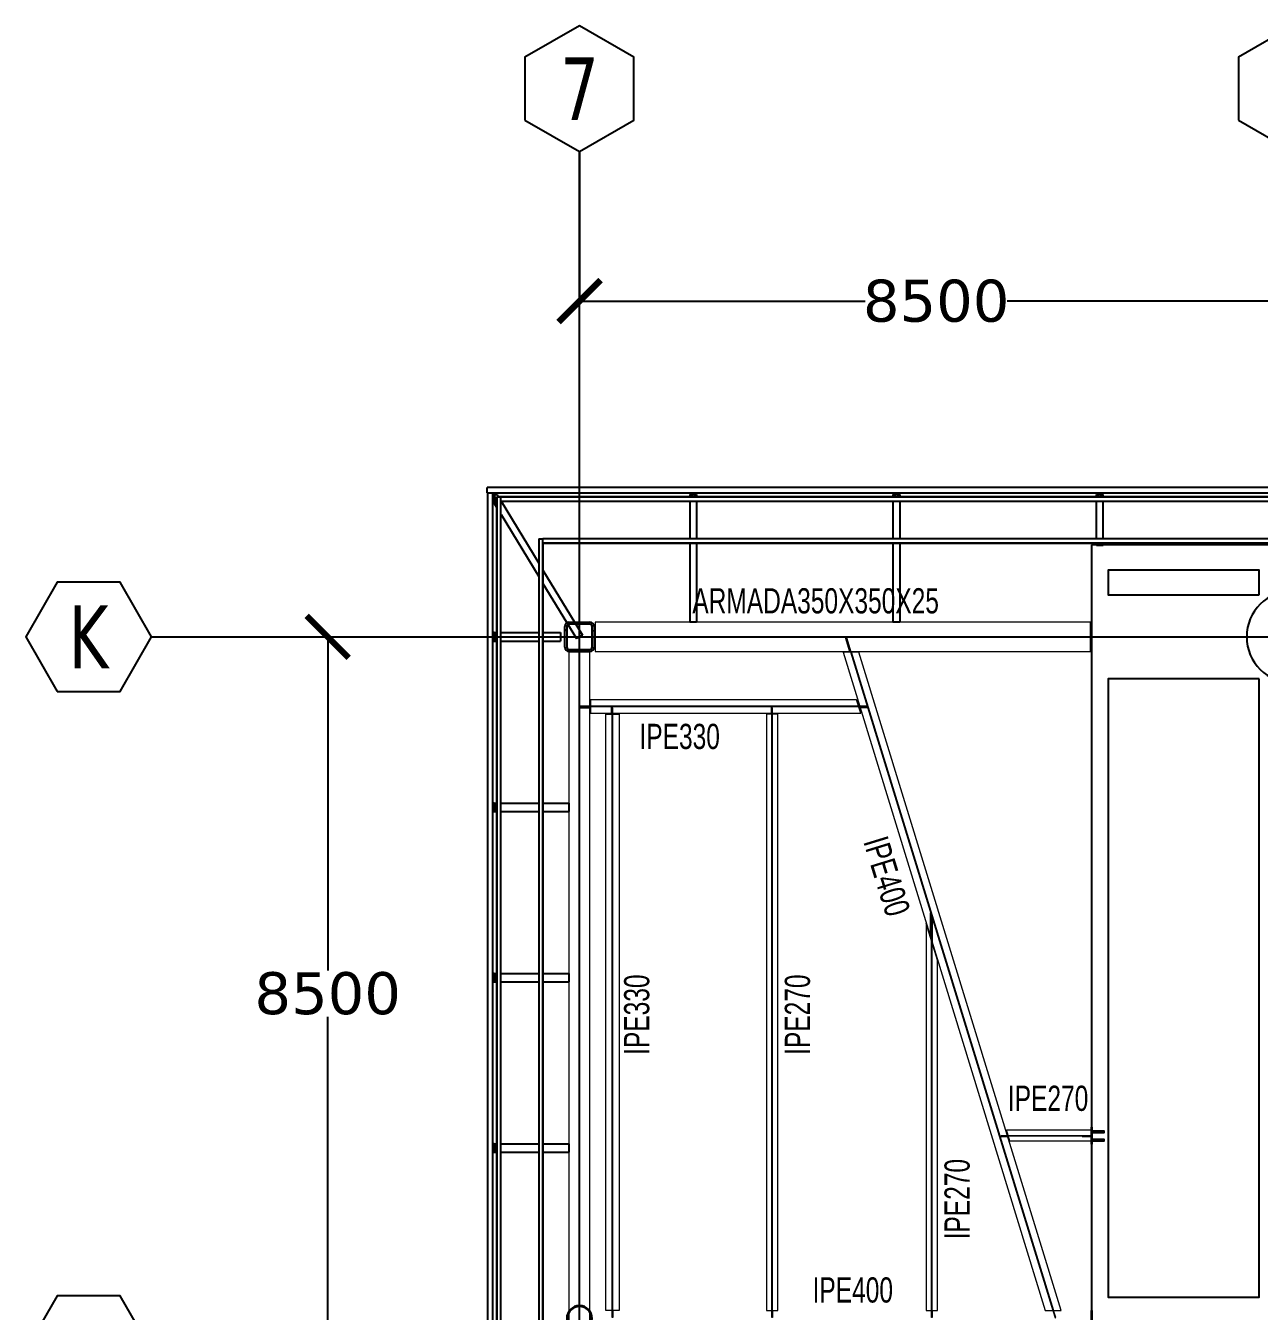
# Model space of a CAD drawing. Header units: millimetres. Extents: x -6598 to 74598, y -11659 to 33736.
# Drawn here: x -6598 to 8100, y 17465 to 32781 of the extents above; entities that cross this region are included whole.
import ezdxf
from ezdxf.enums import TextEntityAlignment as Align

# ---------------------------------------------------------------- set-up
doc = ezdxf.new("R2010")
doc.units = ezdxf.units.MM
for name, color, linetype, lineweight in [('0-2', 10, 'Continuous', 5), ('E_B_PLACA-1', 10, 'Continuous', 25), ('E_B_PLACA-2', 31, 'Continuous', 25), ('E_COLUMNAS-2', 1, 'Continuous', 35), ('E_COLUMNAS-3', 31, 'Continuous', 25), ('E_COLUMNAS-4', 1, 'Continuous', 25), ('E_TEXTO', 3, 'Continuous', 9), ('E_VIGAS-1', 30, 'Continuous', 25), ('E_VIGAS-2', 10, 'Continuous', 25), ('HCB-VIGAS', 4, 'Continuous', 15), ('HCB_ALMA', 255, 'Continuous', 5), ('S-COLS-HDLN-1', 52, 'Continuous', 9)]:
    doc.layers.add(name, color=color, linetype=linetype, lineweight=lineweight)
for name, color, linetype in [('COTAS', 8, 'Continuous'), ('HCB-EJES', 1, 'Continuous'), ('HCB-PLATINAS', 5, 'Continuous'), ('HCB-ROTULOS', 2, 'Continuous')]:
    doc.layers.add(name, color=color, linetype=linetype)
doc.styles.add('Arial Narrow_1', font='', dxfattribs={"width": 0.85, "height": 0.3})
doc.styles.add('ROMANT', font='romant.shx', dxfattribs={"width": 0.8})
doc.styles.add('VERDANA', font='verdana.ttf')
doc.styles.get('Arial Narrow_1').set_extended_font_data('Arial Narrow')
doc.dimstyles.new('1.125', dxfattribs={"dimscale": 0, "dimtxt": 500, "dimasz": 500, "dimexe": 4, "dimexo": 4, "dimgap": 15, "dimtad": 0, "dimdec": 0, "dimzin": 4, "dimdsep": 46, "dimtxsty": 'ROMANT', "dimblk": 'ARCHTICK', "dimcen": -10, "dimclrd": 256, "dimclrt": 3, "dimadec": 0, "dimazin": 0, "dimtfac": 1, "dimtdec": 0, "dimtix": 1, "dimtmove": 0, "dimatfit": 0, "dimldrblk": 'OBLIQUE', "dimfxl": 0.05, "dimtolj": 1, "dimtzin": 0, "dimarcsym": 0})

# ---------------------------------------------------------------- blocks, each defined once
blk = doc.blocks.new('EST_SFM_VIGA-METALICA-SECCION-C - EST_SFM_VIGA-METALICA-UPN160-1604346-_94_00m_N_E-NIVEL-24-TERRAZA DOC')
at = {"layer": 'E_VIGAS-1'}
for p, q in [((-35.18, -0.047), (-35.18, 0.018)), ((35.017, 0.018), (-35.18, 0.018)), ((-35.18, -0.047), (35.017, -0.047))]:
    blk.add_line(p, q, dxfattribs=at)
blk = doc.blocks.new('EST_SFM_VIGA-METALICA-SECCION-C - EST_SFM_VIGA-METALICA-UPN160-1602621-_94_00m_N_E-NIVEL-24-TERRAZA DOC')
at = {"layer": 'E_VIGAS-1'}
for p, q in [((-14.46, -0.018), (-14.46, 0.047)), ((14.471, 0.047), (-14.46, 0.047)), ((-14.46, -0.018), (14.471, -0.018))]:
    blk.add_line(p, q, dxfattribs=at)
blk = doc.blocks.new('EST_SFM_VIGA-METALICA-SECCION-C - EST_SFM_VIGA-METALICA-UPN100-1529610-_94_00m_N_E-NIVEL-24-TERRAZA DOC')
at = {"layer": 'E_VIGAS-2'}
for p, q in [((-14.442, -0.018), (-14.442, 0.032)), ((14.393, 0.032), (-14.441, 0.032)), ((-14.442, -0.018), (14.393, -0.018))]:
    blk.add_line(p, q, dxfattribs=at)
blk = doc.blocks.new('EST_SFM_VIGA-METALICA-SECCION-C - EST_SFM_VIGA-METALICA-UPN100-1529678-_94_00m_N_E-NIVEL-24-TERRAZA DOC')
at = {"layer": 'E_VIGAS-2'}
for p, q in [((-13.943, -0.032), (-13.943, 0.018)), ((13.894, 0.018), (-13.943, 0.018)), ((-13.942, -0.032), (13.893, -0.032))]:
    blk.add_line(p, q, dxfattribs=at)
blk = doc.blocks.new('EST_SFM_VIGA-METALICA-SECCION-C - EST_SFM_VIGA-METALICA-UPN100-1526554-_94_00m_N_E-NIVEL-24-TERRAZA DOC')
at = {"layer": 'E_VIGAS-2'}
for p, q in [((-34.929, -0.032), (-34.929, 0.018)), ((34.942, 0.018), (-34.929, 0.018)), ((-34.929, -0.032), (34.942, -0.032))]:
    blk.add_line(p, q, dxfattribs=at)
blk = doc.blocks.new('EST_SFM_VIGA-METALICA-SECCION-C - EST_SFM_VIGA-METALICA-UPN100-1526616-_94_00m_N_E-NIVEL-24-TERRAZA DOC')
at = {"layer": 'E_VIGAS-2'}
for p, q in [((-34.827, -0.018), (-34.827, 0.032)), ((34.044, 0.032), (-34.827, 0.032)), ((-34.827, -0.018), (34.044, -0.018))]:
    blk.add_line(p, q, dxfattribs=at)
blk = doc.blocks.new('DCTIB_CNI_EST_MOD-1A-FAC_0001_rvt-2-_94_00m_N_E-NIVEL-24-TERRAZA DOC')
at = {"layer": 'E_B_PLACA-1'}
for p, q in [((-75.147, 167.83), (-5.177, 167.83)), ((-75.147, 138.995), (-75.147, 167.83)), ((-74.597, 167.28), (-74.597, 139.545)), ((-5.727, 167.28), (-74.597, 167.28))]:
    blk.add_line(p, q, dxfattribs=at)
at = {"layer": 'E_B_PLACA-2'}
for p, q in [((-75.147, 167.83), (-75.147, 138.995)), ((-5.177, 167.83), (-75.147, 167.83)), ((-74.597, 167.28), (-5.727, 167.28)), ((-74.597, 139.545), (-74.597, 167.28))]:
    blk.add_line(p, q, dxfattribs=at)
at = {"layer": 'E_COLUMNAS-3'}
for p, q in [((-72.836, 167.876), (-72.81, 167.876)), ((-72.81, 167.873), (-72.836, 167.873)), ((-72.805, 167.876), (-72.778, 167.876)), ((-72.778, 167.873), (-72.805, 167.873)), ((-70.416, 167.876), (-70.39, 167.876)), ((-70.39, 167.873), (-70.416, 167.873)), ((-70.385, 167.876), (-70.358, 167.876)), ((-70.358, 167.873), (-70.385, 167.873))]:
    blk.add_line(p, q, dxfattribs=at)
for centre, radius, start, end in [((-75.196, 167.879), 0.006, 280, 350), ((-75.196, 167.879), 0.006, 280, 350), ((-75.196, 167.879), 0.003, 300, 330), ((-75.196, 167.879), 0.003, 300, 330), ((-72.836, 167.879), 0.006, 190, 270), ((-72.836, 167.879), 0.006, 190, 270), ((-72.836, 167.879), 0.003, 210, 270), ((-72.836, 167.879), 0.003, 210, 270), ((-72.778, 167.879), 0.006, 270, 350), ((-72.778, 167.879), 0.006, 270, 350), ((-72.778, 167.879), 0.003, 270, 330), ((-72.778, 167.879), 0.003, 270, 330), ((-70.416, 167.879), 0.006, 190, 270), ((-70.416, 167.879), 0.006, 190, 270), ((-70.416, 167.879), 0.003, 210, 270), ((-70.416, 167.879), 0.003, 210, 270), ((-70.358, 167.879), 0.006, 270, 350), ((-70.358, 167.879), 0.006, 270, 350), ((-70.358, 167.879), 0.003, 270, 330), ((-70.358, 167.879), 0.003, 270, 330)]:
    blk.add_arc(centre, radius, start, end, dxfattribs=at)
at = {"layer": 'E_VIGAS-1'}
for p, q in [((-75.174, 167.865), (-75.175, 167.864)), ((-75.172, 167.87), (-75.173, 167.868)), ((-75.171, 167.875), (-75.171, 167.873)), ((-75.155, 167.859), (-75.166, 167.878)), ((-72.81, 167.864), (-72.81, 167.878)), ((-72.81, 167.859), (-72.81, 167.864)), ((-72.805, 167.878), (-72.805, 167.864)), ((-72.805, 167.864), (-72.805, 167.859)), ((-70.39, 167.864), (-70.39, 167.878)), ((-70.39, 167.859), (-70.39, 167.864)), ((-70.385, 167.878), (-70.385, 167.864)), ((-70.385, 167.864), (-70.385, 167.859)), ((-67.965, 167.864), (-67.965, 167.878)), ((-67.965, 167.859), (-67.965, 167.864)), ((-67.96, 167.878), (-67.96, 167.864)), ((-67.96, 167.864), (-67.96, 167.859)), ((-75.195, 167.791), (-75.176, 167.76)), ((-75.181, 167.84), (-75.179, 167.836)), ((-75.178, 167.826), (-75.181, 167.831)), ((-75.176, 167.859), (-75.176, 167.853)), ((-75.176, 167.853), (-75.176, 167.859)), ((-75.176, 167.859), (-75.147, 167.859)), ((-75.176, 167.749), (-75.176, 167.802)), ((-75.147, 167.858), (-75.175, 167.858)), ((-75.175, 167.858), (-75.175, 167.747)), ((-75.175, 167.747), (-75.147, 167.701)), ((-75.147, 167.858), (-75.13, 167.83)), ((-72.848, 167.858), (-72.848, 167.859)), ((-72.848, 167.859), (-72.82, 167.859)), ((-72.766, 167.858), (-72.848, 167.858)), ((-72.848, 167.858), (-72.848, 167.83)), ((-72.794, 167.859), (-72.766, 167.859)), ((-72.766, 167.859), (-72.766, 167.858)), ((-72.766, 167.858), (-72.766, 167.83)), ((-70.428, 167.858), (-70.428, 167.859)), ((-70.428, 167.859), (-70.4, 167.859)), ((-70.346, 167.858), (-70.428, 167.858)), ((-70.428, 167.858), (-70.428, 167.83)), ((-70.374, 167.859), (-70.346, 167.859)), ((-70.346, 167.859), (-70.346, 167.858)), ((-70.346, 167.858), (-70.346, 167.83)), ((-68.003, 167.859), (-67.975, 167.859)), ((-68.003, 167.858), (-68.003, 167.859)), ((-67.921, 167.858), (-68.003, 167.858)), ((-68.003, 167.83), (-68.003, 167.858)), ((-67.949, 167.859), (-67.921, 167.859)), ((-67.921, 167.859), (-67.921, 167.858)), ((-67.921, 167.83), (-67.921, 167.858)), ((-72.848, 167.28), (-72.848, 166.337)), ((-72.766, 167.28), (-72.766, 166.337)), ((-70.428, 167.28), (-70.428, 166.337)), ((-70.346, 167.28), (-70.346, 166.337)), ((-68.003, 167.252), (-68.003, 167.28)), ((-67.921, 167.252), (-68.003, 167.252)), ((-67.921, 167.252), (-67.921, 167.28)), ((-74.597, 166.956), (-74.127, 166.184)), ((-74.597, 166.798), (-74.197, 166.141)), ((-72.766, 166.337), (-72.848, 166.337)), ((-70.346, 166.337), (-70.428, 166.337)), ((-75.177, 166.212), (-75.195, 166.212)), ((-75.177, 166.175), (-75.177, 166.212)), ((-75.177, 166.212), (-75.175, 166.212)), ((-75.175, 166.112), (-75.175, 166.212)), ((-75.175, 166.212), (-75.147, 166.212)), ((-75.175, 166.212), (-75.175, 166.112)), ((-74.597, 166.212), (-74.388, 166.212)), ((-74.388, 166.212), (-74.388, 166.112)), ((-74.127, 166.184), (-74.197, 166.141)), ((-75.195, 166.165), (-75.181, 166.165)), ((-75.181, 166.16), (-75.195, 166.16)), ((-75.195, 166.112), (-75.177, 166.112)), ((-75.181, 166.165), (-75.176, 166.165)), ((-75.181, 166.165), (-75.176, 166.165)), ((-75.177, 166.165), (-75.181, 166.165)), ((-75.176, 166.16), (-75.181, 166.16)), ((-75.181, 166.16), (-75.177, 166.16)), ((-75.176, 166.16), (-75.181, 166.16)), ((-75.177, 166.112), (-75.177, 166.15)), ((-75.175, 166.112), (-75.177, 166.112)), ((-75.175, 166.112), (-75.147, 166.112)), ((-74.597, 166.112), (-74.388, 166.112)), ((-75.177, 164.182), (-75.195, 164.182)), ((-75.195, 164.135), (-75.181, 164.135)), ((-75.181, 164.13), (-75.195, 164.13)), ((-75.195, 164.082), (-75.177, 164.082)), ((-75.181, 164.135), (-75.176, 164.135)), ((-75.181, 164.135), (-75.176, 164.135)), ((-75.177, 164.135), (-75.181, 164.135)), ((-75.176, 164.13), (-75.181, 164.13)), ((-75.181, 164.13), (-75.177, 164.13)), ((-75.176, 164.13), (-75.181, 164.13)), ((-75.177, 164.145), (-75.177, 164.182)), ((-75.177, 164.182), (-75.175, 164.182)), ((-75.177, 164.082), (-75.177, 164.12)), ((-75.175, 164.082), (-75.177, 164.082)), ((-75.175, 164.082), (-75.175, 164.182)), ((-75.175, 164.182), (-75.147, 164.182)), ((-75.175, 164.182), (-75.175, 164.082)), ((-75.175, 164.082), (-75.147, 164.082)), ((-74.597, 164.182), (-74.287, 164.182)), ((-74.597, 164.082), (-74.287, 164.082)), ((-74.287, 164.182), (-74.287, 164.082)), ((-75.177, 162.152), (-75.195, 162.152)), ((-75.195, 162.105), (-75.181, 162.105)), ((-75.181, 162.1), (-75.195, 162.1)), ((-75.195, 162.052), (-75.177, 162.052)), ((-75.181, 162.105), (-75.176, 162.105)), ((-75.181, 162.105), (-75.176, 162.105)), ((-75.177, 162.105), (-75.181, 162.105)), ((-75.176, 162.1), (-75.181, 162.1)), ((-75.181, 162.1), (-75.177, 162.1)), ((-75.176, 162.1), (-75.181, 162.1)), ((-75.177, 162.115), (-75.177, 162.152)), ((-75.177, 162.152), (-75.175, 162.152)), ((-75.177, 162.052), (-75.177, 162.09)), ((-75.175, 162.052), (-75.177, 162.052)), ((-75.175, 162.052), (-75.175, 162.152)), ((-75.175, 162.152), (-75.147, 162.152)), ((-75.175, 162.152), (-75.175, 162.052)), ((-75.175, 162.052), (-75.147, 162.052)), ((-74.597, 162.152), (-74.287, 162.152)), ((-74.597, 162.052), (-74.287, 162.052)), ((-74.287, 162.152), (-74.287, 162.052)), ((-75.177, 160.123), (-75.195, 160.123)), ((-75.195, 160.075), (-75.181, 160.075)), ((-75.181, 160.07), (-75.195, 160.07)), ((-75.181, 160.075), (-75.176, 160.075)), ((-75.181, 160.075), (-75.176, 160.075)), ((-75.177, 160.075), (-75.181, 160.075)), ((-75.176, 160.07), (-75.181, 160.07)), ((-75.181, 160.07), (-75.177, 160.07)), ((-75.176, 160.07), (-75.181, 160.07)), ((-75.177, 160.085), (-75.177, 160.123)), ((-75.177, 160.123), (-75.175, 160.123)), ((-75.177, 160.023), (-75.177, 160.06)), ((-75.175, 160.023), (-75.175, 160.123)), ((-75.175, 160.123), (-75.147, 160.123)), ((-75.175, 160.123), (-75.175, 160.023)), ((-74.597, 160.123), (-74.287, 160.123)), ((-74.287, 160.123), (-74.287, 160.023)), ((-75.195, 160.023), (-75.177, 160.023)), ((-75.175, 160.023), (-75.177, 160.023)), ((-75.175, 160.023), (-75.147, 160.023)), ((-74.597, 160.023), (-74.287, 160.023))]:
    blk.add_line(p, q, dxfattribs=at)
at = {"layer": 'E_VIGAS-1', "flags": 128}
for points in [[(-75.195, 167.863), (-75.191, 167.857), (-75.186, 167.848), (-75.181, 167.84)], [(-75.17, 167.878), (-75.171, 167.874), (-75.172, 167.869), (-75.175, 167.864), (-75.178, 167.861), (-75.182, 167.857), (-75.186, 167.855), (-75.19, 167.854)], [(-75.181, 167.831), (-75.186, 167.838), (-75.191, 167.847), (-75.195, 167.854)], [(-75.175, 167.747), (-75.176, 167.747), (-75.176, 167.749)], [(-75.147, 167.859), (-75.147, 167.858), (-75.147, 167.858)]]:
    blk.add_lwpolyline(points, dxfattribs=at)
at = {"layer": 'E_VIGAS-1'}
for points, knots in [([(-72.82, 167.859), (-72.819, 167.859), (-72.818, 167.859), (-72.815, 167.859), (-72.813, 167.86), (-72.811, 167.86), (-72.81, 167.862), (-72.81, 167.863), (-72.81, 167.864)], [0, 0, 0, 0, 0.142857, 0.285714, 0.428571, 0.571429, 0.785714, 1, 1, 1, 1]), ([(-72.81, 167.864), (-72.81, 167.863), (-72.81, 167.862), (-72.812, 167.86), (-72.813, 167.86), (-72.815, 167.859), (-72.816, 167.859), (-72.817, 167.859), (-72.819, 167.859), (-72.82, 167.859)], [0, 0, 0, 0, 0.285714, 0.428571, 0.571429, 0.678571, 0.732143, 0.785714, 1, 1, 1, 1]), ([(-72.794, 167.859), (-72.795, 167.859), (-72.796, 167.859), (-72.799, 167.859), (-72.801, 167.86), (-72.803, 167.86), (-72.804, 167.862), (-72.805, 167.863), (-72.805, 167.864)], [0, 0, 0, 0, 0.142857, 0.285714, 0.428571, 0.571429, 0.785714, 1, 1, 1, 1]), ([(-72.805, 167.864), (-72.805, 167.863), (-72.804, 167.862), (-72.803, 167.86), (-72.801, 167.86), (-72.8, 167.859), (-72.799, 167.859), (-72.797, 167.859), (-72.795, 167.859), (-72.794, 167.859)], [0, 0, 0, 0, 0.285714, 0.428571, 0.571429, 0.678571, 0.732143, 0.785714, 1, 1, 1, 1]), ([(-70.4, 167.859), (-70.399, 167.859), (-70.398, 167.859), (-70.395, 167.859), (-70.393, 167.86), (-70.391, 167.86), (-70.39, 167.862), (-70.39, 167.863), (-70.39, 167.864)], [0, 0, 0, 0, 0.142857, 0.285714, 0.428571, 0.571429, 0.785714, 1, 1, 1, 1]), ([(-70.39, 167.864), (-70.39, 167.863), (-70.39, 167.862), (-70.392, 167.86), (-70.393, 167.86), (-70.395, 167.859), (-70.396, 167.859), (-70.397, 167.859), (-70.399, 167.859), (-70.4, 167.859)], [0, 0, 0, 0, 0.285714, 0.428571, 0.571429, 0.678571, 0.732143, 0.785714, 1, 1, 1, 1]), ([(-70.374, 167.859), (-70.375, 167.859), (-70.376, 167.859), (-70.379, 167.859), (-70.381, 167.86), (-70.383, 167.86), (-70.384, 167.862), (-70.385, 167.863), (-70.385, 167.864)], [0, 0, 0, 0, 0.142857, 0.285714, 0.428571, 0.571429, 0.785714, 1, 1, 1, 1]), ([(-70.385, 167.864), (-70.385, 167.863), (-70.384, 167.862), (-70.383, 167.86), (-70.381, 167.86), (-70.38, 167.859), (-70.379, 167.859), (-70.377, 167.859), (-70.375, 167.859), (-70.374, 167.859)], [0, 0, 0, 0, 0.285714, 0.428571, 0.571429, 0.678571, 0.732143, 0.785714, 1, 1, 1, 1]), ([(-67.965, 167.864), (-67.965, 167.863), (-67.965, 167.862), (-67.967, 167.86), (-67.968, 167.86), (-67.97, 167.859), (-67.971, 167.859), (-67.972, 167.859), (-67.974, 167.859), (-67.975, 167.859)], [0, 0, 0, 0, 0.285714, 0.428571, 0.571429, 0.678571, 0.732143, 0.785714, 1, 1, 1, 1]), ([(-67.975, 167.859), (-67.974, 167.859), (-67.973, 167.859), (-67.97, 167.859), (-67.968, 167.86), (-67.966, 167.86), (-67.965, 167.862), (-67.965, 167.863), (-67.965, 167.864)], [0, 0, 0, 0, 0.142857, 0.285714, 0.428571, 0.571429, 0.785714, 1, 1, 1, 1]), ([(-67.96, 167.864), (-67.96, 167.863), (-67.959, 167.862), (-67.958, 167.86), (-67.956, 167.86), (-67.955, 167.859), (-67.954, 167.859), (-67.952, 167.859), (-67.95, 167.859), (-67.949, 167.859)], [0, 0, 0, 0, 0.285714, 0.428571, 0.571429, 0.678571, 0.732143, 0.785714, 1, 1, 1, 1]), ([(-67.949, 167.859), (-67.95, 167.859), (-67.951, 167.859), (-67.954, 167.859), (-67.956, 167.86), (-67.958, 167.86), (-67.959, 167.862), (-67.96, 167.863), (-67.96, 167.864)], [0, 0, 0, 0, 0.142857, 0.285714, 0.428571, 0.571429, 0.785714, 1, 1, 1, 1]), ([(-75.181, 167.84), (-75.181, 167.84), (-75.181, 167.839), (-75.18, 167.839), (-75.18, 167.838), (-75.179, 167.838), (-75.179, 167.838), (-75.179, 167.838), (-75.178, 167.838), (-75.178, 167.838), (-75.178, 167.839), (-75.178, 167.839), (-75.177, 167.84), (-75.177, 167.84), (-75.177, 167.84), (-75.177, 167.84), (-75.177, 167.84), (-75.177, 167.841), (-75.177, 167.841), (-75.177, 167.842), (-75.177, 167.842), (-75.177, 167.843), (-75.177, 167.843), (-75.177, 167.843), (-75.177, 167.843), (-75.177, 167.844), (-75.177, 167.844), (-75.177, 167.845), (-75.176, 167.846), (-75.176, 167.847), (-75.176, 167.848), (-75.176, 167.85), (-75.176, 167.852), (-75.176, 167.853)], [0, 0, 0, 0, 0.071429, 0.142857, 0.160714, 0.178571, 0.214286, 0.25, 0.285714, 0.321429, 0.357143, 0.392857, 0.410714, 0.419643, 0.428571, 0.4375, 0.446429, 0.464286, 0.5, 0.535714, 0.553571, 0.5625, 0.571429, 0.580357, 0.589286, 0.607143, 0.642857, 0.678571, 0.714286, 0.75, 0.785714, 0.857143, 1, 1, 1, 1]), ([(-75.178, 167.838), (-75.178, 167.838), (-75.179, 167.838), (-75.179, 167.838), (-75.179, 167.838), (-75.18, 167.838), (-75.18, 167.839), (-75.181, 167.839), (-75.181, 167.84), (-75.181, 167.84)], [0.7142857, 0.7142857, 0.7142857, 0.7142857, 0.75, 0.7857143, 0.8214286, 0.8392857, 0.8571429, 0.9285714, 1, 1, 1, 1]), ([(-75.176, 167.802), (-75.176, 167.803), (-75.176, 167.807), (-75.177, 167.811), (-75.177, 167.815), (-75.178, 167.821), (-75.179, 167.826), (-75.181, 167.83), (-75.181, 167.831)], [0, 0, 0, 0, 0.142857, 0.285714, 0.428571, 0.571429, 0.857143, 1, 1, 1, 1]), ([(-75.176, 167.853), (-75.176, 167.852), (-75.176, 167.85), (-75.176, 167.848), (-75.176, 167.847), (-75.176, 167.846), (-75.177, 167.845), (-75.177, 167.844), (-75.177, 167.844), (-75.177, 167.843), (-75.177, 167.843), (-75.177, 167.843), (-75.177, 167.843)], [0, 0, 0, 0, 0.1428571, 0.2142857, 0.25, 0.2857143, 0.3214286, 0.3571429, 0.3928571, 0.4107143, 0.4196429, 0.4285714, 0.4285714, 0.4285714, 0.4285714]), ([(-75.181, 166.165), (-75.181, 166.165), (-75.18, 166.165), (-75.179, 166.166), (-75.178, 166.167), (-75.177, 166.168), (-75.177, 166.17), (-75.177, 166.171), (-75.177, 166.172), (-75.177, 166.174), (-75.177, 166.175)], [0, 0, 0, 0, 0.142857, 0.285714, 0.428571, 0.571429, 0.678571, 0.732143, 0.785714, 1, 1, 1, 1]), ([(-75.177, 166.15), (-75.177, 166.151), (-75.177, 166.152), (-75.177, 166.154), (-75.177, 166.156), (-75.178, 166.158), (-75.179, 166.159), (-75.181, 166.16), (-75.181, 166.16)], [0, 0, 0, 0, 0.142857, 0.285714, 0.428571, 0.571429, 0.785714, 1, 1, 1, 1]), ([(-75.181, 164.135), (-75.181, 164.135), (-75.18, 164.135), (-75.179, 164.136), (-75.178, 164.137), (-75.177, 164.138), (-75.177, 164.14), (-75.177, 164.141), (-75.177, 164.142), (-75.177, 164.144), (-75.177, 164.145)], [0, 0, 0, 0, 0.142857, 0.285714, 0.428571, 0.571429, 0.678571, 0.732143, 0.785714, 1, 1, 1, 1]), ([(-75.177, 164.12), (-75.177, 164.121), (-75.177, 164.122), (-75.177, 164.124), (-75.177, 164.126), (-75.178, 164.128), (-75.179, 164.129), (-75.181, 164.13), (-75.181, 164.13)], [0, 0, 0, 0, 0.142857, 0.285714, 0.428571, 0.571429, 0.785714, 1, 1, 1, 1]), ([(-75.181, 162.105), (-75.181, 162.105), (-75.18, 162.105), (-75.179, 162.106), (-75.178, 162.107), (-75.177, 162.108), (-75.177, 162.11), (-75.177, 162.111), (-75.177, 162.112), (-75.177, 162.114), (-75.177, 162.115)], [0, 0, 0, 0, 0.142857, 0.285714, 0.428571, 0.571429, 0.678571, 0.732143, 0.785714, 1, 1, 1, 1]), ([(-75.177, 162.09), (-75.177, 162.091), (-75.177, 162.092), (-75.177, 162.094), (-75.177, 162.096), (-75.178, 162.098), (-75.179, 162.099), (-75.181, 162.1), (-75.181, 162.1)], [0, 0, 0, 0, 0.142857, 0.285714, 0.428571, 0.571429, 0.785714, 1, 1, 1, 1]), ([(-75.181, 160.075), (-75.181, 160.075), (-75.18, 160.075), (-75.179, 160.076), (-75.178, 160.077), (-75.177, 160.079), (-75.177, 160.08), (-75.177, 160.081), (-75.177, 160.082), (-75.177, 160.084), (-75.177, 160.085)], [0, 0, 0, 0, 0.142857, 0.285714, 0.428571, 0.571429, 0.678571, 0.732143, 0.785714, 1, 1, 1, 1]), ([(-75.177, 160.06), (-75.177, 160.061), (-75.177, 160.062), (-75.177, 160.064), (-75.177, 160.066), (-75.178, 160.068), (-75.179, 160.069), (-75.181, 160.07), (-75.181, 160.07)], [0, 0, 0, 0, 0.142857, 0.285714, 0.428571, 0.571429, 0.785714, 1, 1, 1, 1])]:
    blk.add_open_spline(points, degree=3, knots=knots, dxfattribs=at)
for points in [[(-75.181, 167.831), (-75.18, 167.829), (-75.179, 167.826), (-75.178, 167.824)], [(-75.177, 167.815), (-75.177, 167.813), (-75.176, 167.809), (-75.176, 167.804), (-75.176, 167.802)], [(-75.175, 167.858), (-75.175, 167.858), (-75.176, 167.858), (-75.176, 167.859), (-75.176, 167.859)]]:
    blk.add_open_spline(points, degree=3, dxfattribs=at)
at = {"layer": 'E_VIGAS-2'}
for p, q in [((-75.097, 167.777), (-74.647, 167.038)), ((-72.848, 167.78), (-72.848, 167.33)), ((-72.766, 167.78), (-72.766, 167.33)), ((-70.428, 167.78), (-70.428, 167.33)), ((-70.346, 167.78), (-70.346, 167.33)), ((-68.003, 167.33), (-68.003, 167.78)), ((-67.921, 167.33), (-67.921, 167.78)), ((-75.097, 167.619), (-74.647, 166.88)), ((-75.097, 166.212), (-74.647, 166.212)), ((-75.097, 166.112), (-74.647, 166.112)), ((-75.097, 164.182), (-74.647, 164.182)), ((-75.097, 164.082), (-74.647, 164.082)), ((-75.097, 162.152), (-74.647, 162.152)), ((-75.097, 162.052), (-74.647, 162.052)), ((-75.097, 160.123), (-74.647, 160.123)), ((-75.097, 160.023), (-74.647, 160.023))]:
    blk.add_line(p, q, dxfattribs=at)
at = {"layer": 'E_VIGAS-1'}
for name, p in [('EST_SFM_VIGA-METALICA-SECCION-C - EST_SFM_VIGA-METALICA-UPN160-1604346-_94_00m_N_E-NIVEL-24-TERRAZA DOC', (-40.081, 167.925)), ('EST_SFM_VIGA-METALICA-SECCION-C - EST_SFM_VIGA-METALICA-UPN100-1526554-_94_00m_N_E-NIVEL-24-TERRAZA DOC', (-40.169, 167.812)), ('EST_SFM_VIGA-METALICA-SECCION-C - EST_SFM_VIGA-METALICA-UPN100-1526616-_94_00m_N_E-NIVEL-24-TERRAZA DOC', (-39.77, 167.298))]:
    blk.add_blockref(name, p, dxfattribs=at)
for name, p, rotation in [('EST_SFM_VIGA-METALICA-SECCION-C - EST_SFM_VIGA-METALICA-UPN160-1602621-_94_00m_N_E-NIVEL-24-TERRAZA DOC', (-75.242, 153.418), 270), ('EST_SFM_VIGA-METALICA-SECCION-C - EST_SFM_VIGA-METALICA-UPN100-1529610-_94_00m_N_E-NIVEL-24-TERRAZA DOC', (-75.13, 153.388), 269.9999999999999), ('EST_SFM_VIGA-METALICA-SECCION-C - EST_SFM_VIGA-METALICA-UPN100-1529678-_94_00m_N_E-NIVEL-24-TERRAZA DOC', (-74.615, 153.388), 270.0000000000001)]:
    blk.add_blockref(name, p, dxfattribs=dict(at, rotation=rotation))
blk = doc.blocks.new('EST_SCM_COLUMNA-METALICA-SECCION-CUADRADA - EST_SCM_COLUMNA-TUBULAR-CUADRADA_ARMADA_350X350X25-V8-_94_00m_N_E-NIVEL-24-TERRAZA DOC')
at = {"layer": 'S-COLS-HDLN-1'}
h = blk.add_hatch(dxfattribs=at)
h.set_pattern_fill('FP_8', color=256, style=0, pattern_type=2)
h.set_pattern_definition([(135, (74.162, -166.162), (-0.15909903, -0.15909903), [])])
h.paths.add_polyline_path([(0.125, -0.175), (0.147, -0.17), (0.16, -0.16), (0.171, -0.144), (0.175, -0.121), (0.175, 0.125), (0.171, 0.144), (0.16, 0.16), (0.141, 0.172), (0.123, 0.175), (-0.125, 0.175), (-0.147, 0.17), (-0.16, 0.16), (-0.171, 0.144), (-0.175, 0.125), (-0.175, -0.125), (-0.171, -0.144), (-0.157, -0.163), (-0.144, -0.171), (-0.123, -0.175), (0.125, -0.175)])
h.paths.add_polyline_path([(0.125, -0.15), (-0.125, -0.15), (-0.138, -0.147), (-0.147, -0.138), (-0.15, -0.125), (-0.15, 0.125), (-0.147, 0.137), (-0.138, 0.147), (-0.123, 0.15), (0.127, 0.149), (0.137, 0.147), (0.147, 0.137), (0.15, 0.121), (0.15, -0.125), (0.147, -0.138), (0.137, -0.147), (0.127, -0.149)])
at = {"layer": 'E_COLUMNAS-4'}
for p, q in [((-0.125, 0.175), (0.125, 0.175)), ((-0.175, -0.125), (-0.175, 0.125)), ((-0.15, 0.125), (-0.15, -0.125)), ((0.125, 0.15), (-0.125, 0.15)), ((0.15, -0.125), (0.15, 0.125)), ((0.175, 0.125), (0.175, -0.125)), ((-0.125, -0.15), (0.125, -0.15)), ((0.125, -0.175), (-0.125, -0.175))]:
    blk.add_line(p, q, dxfattribs=at)
for centre, radius, start, end in [((-0.125, 0.125), 0.05, 90, 180), ((0.125, 0.125), 0.05, 0, 90), ((-0.125, 0.125), 0.025, 90, 180), ((0.125, 0.125), 0.025, 360, 90), ((-0.125, -0.125), 0.05, 180, 270), ((-0.125, -0.125), 0.025, 180, 270), ((0.125, -0.125), 0.025, 270, 360), ((0.125, -0.125), 0.05, 270, 0)]:
    blk.add_arc(centre, radius, start, end, dxfattribs=at)
blk = doc.blocks.new('EST_SCM_COLUMNA-METALICA-SECCION-CIRCULAR - EST_SCM_COLUMNA-TUBULAR-CIRCULAR_PTEØ_12__e_10_3mm-1270775-_94_00m_N_E-NIVEL-24-TERRAZA DOC')
at = {"layer": 'S-COLS-HDLN-1'}
h = blk.add_hatch(dxfattribs=at)
h.set_pattern_fill('FP_9', color=256, style=0, pattern_type=2)
h.set_pattern_definition([(135, (74.162, -158.043), (-0.15909903, -0.15909903), [])])
h.paths.add_polyline_path([(-0.02, -0.151), (0.022, -0.151), (0.063, -0.139), (0.1, -0.115), (0.128, -0.082), (0.147, -0.04), (0.152, 0), (0.145, 0.046), (0.124, 0.087), (0.1, 0.115), (0.059, 0.14), (0.02, 0.151), (-0.022, 0.151), (-0.063, 0.139), (-0.1, 0.115), (-0.131, 0.077), (-0.147, 0.04), (-0.152, 0), (-0.146, -0.043), (-0.124, -0.087), (-0.1, -0.115), (-0.059, -0.14), (-0.022, -0.151)])
h.paths.add_polyline_path([(-0.02, -0.141), (-0.063, -0.127), (-0.093, -0.107), (-0.12, -0.077), (-0.136, -0.04), (-0.142, 0), (-0.135, 0.043), (-0.12, 0.077), (-0.093, 0.107), (-0.059, 0.129), (-0.015, 0.141), (0.022, 0.14), (0.063, 0.127), (0.093, 0.107), (0.12, 0.077), (0.136, 0.04), (0.142, -0.001), (0.136, -0.04), (0.12, -0.077), (0.093, -0.107), (0.059, -0.129), (0.02, -0.141), (-0.015, -0.141)])
at = {"layer": 'E_COLUMNAS-4'}
for radius, start, end in [(0.152, 360, 180), (0.152, 180, 360), (0.142, 0, 180), (0.142, 180, 0)]:
    blk.add_arc((0, 0), radius, start, end, dxfattribs=at)
blk = doc.blocks.new('_ArchTick')
at = {"color": 0, "linetype": 'ByBlock', "const_width": 0.15}
blk.add_lwpolyline([(-0.5, -0.5), (0.5, 0.5)], dxfattribs=at)
blk = doc.blocks.new('*D420')
at = {"layer": 'COTAS', "color": 0, "lineweight": -2, "transparency": 16777216}
for p, q in [((-5094, 25500), (-2996, 25500)), ((-5094, 17000), (-2996, 17000))]:
    blk.add_line(p, q, dxfattribs=at)
at = {"layer": 'COTAS', "lineweight": -2, "transparency": 16777216}
for p, q in [((-3000, 25500), (-3000, 21526)), ((-3000, 17000), (-3000, 20974))]:
    blk.add_line(p, q, dxfattribs=at)
at = {"layer": 'Defpoints', "color": 0, "transparency": 16777216}
for p in [(-5098, 25500), (-3000, 25500), (-5098, 17000)]:
    blk.add_point(p, dxfattribs=at)
at = {"layer": 'COTAS', "lineweight": -2, "transparency": 16777216, "xscale": 500, "yscale": 500, "zscale": 500}
for p, rotation in [((-3000, 25500), 90), ((-3000, 17000), 270)]:
    blk.add_blockref('_ArchTick', p, dxfattribs=dict(at, rotation=rotation))
at = {"layer": 'COTAS', "color": 3, "transparency": 16777216, "insert": (-3000, 21250), "char_height": 500, "attachment_point": 5, "rotation": 0.01, "style": 'VERDANA'}
blk.add_mtext('\\A1;8500', dxfattribs=at)
blk = doc.blocks.new('_Oblique')
at = {"color": 0, "linetype": 'ByBlock', "lineweight": -2}
blk.add_line((-0.5, -0.5), (0.5, 0.5), dxfattribs=at)
blk = doc.blocks.new('*D424')
at = {"layer": 'COTAS', "color": 0, "lineweight": -2, "transparency": 16777216}
for p, q in [((0, 31277), (0, 29496)), ((8500, 31277), (8500, 29496))]:
    blk.add_line(p, q, dxfattribs=at)
at = {"layer": 'COTAS', "lineweight": -2, "transparency": 16777216}
for p, q in [((0, 29500), (3404, 29500)), ((8500, 29500), (5096, 29500))]:
    blk.add_line(p, q, dxfattribs=at)
at = {"layer": 'Defpoints', "color": 0, "transparency": 16777216}
for p in [(0, 31281), (8500, 31281), (0, 29500)]:
    blk.add_point(p, dxfattribs=at)
at = {"layer": 'COTAS', "lineweight": -2, "transparency": 16777216, "xscale": 500, "yscale": 500, "zscale": 500, "rotation": 180}
blk.add_blockref('_ArchTick', (0, 29500), dxfattribs=at)
at = {"layer": 'COTAS', "lineweight": -2, "transparency": 16777216, "xscale": 500, "yscale": 500, "zscale": 500}
blk.add_blockref('_ArchTick', (8500, 29500), dxfattribs=at)
at = {"layer": 'COTAS', "color": 3, "transparency": 16777216, "insert": (4250, 29500), "char_height": 500, "attachment_point": 5, "style": 'VERDANA'}
blk.add_mtext('\\A1;8500', dxfattribs=at)

msp = doc.modelspace()

# ---------------------------------------------------------------- linework, layer by layer
at = {"layer": 'E_COLUMNAS-4'}
msp.add_lwpolyline([(7950, 25500, 1), (9050, 25500, 1)], format="xyb", close=True, dxfattribs=at)
at = {"layer": 'E_VIGAS-1', "color": 30, "true_color": 0xf26722}
msp.add_lwpolyline([(6100, 26595.9), (6100, -1095.9), (61900.2, -1095.6), (61900.2, 26596.1)], close=True, dxfattribs=at)
for points in [[(8099.9, 26000), (8099.9, 26295.9), (6300, 26295.9), (6300, 26000), (8099.9, 26000)], [(8099.9, 25000), (6300, 25000), (6300, 17632.5), (8100, 17632.5), (8099.9, 25000)]]:
    msp.add_lwpolyline(points, dxfattribs=at)
at = {"layer": 'HCB-EJES'}
for p, q in [((0.1, -5780.2), (0.1, 31280.5)), ((-5098.2, 25500), (73098.4, 25500))]:
    msp.add_line(p, q, dxfattribs=at)
at = {"layer": 'HCB-PLATINAS', "color": 4}
for points in [[(6106, 19657.7), (6106, 19457.7), (6100, 19457.7), (6100, 19657.7)], [(6106, 17474.7), (6106, 17274.7), (6100, 17274.7), (6100, 17474.7)]]:
    msp.add_lwpolyline(points, close=True, dxfattribs=at)
at = {"layer": 'HCB-PLATINAS', "color": 5}
for points in [[(6107.5, 19607.2), (6106, 19603.6), (6107.5, 19600), (6108.3, 19597.9), (6114, 19595.6), (6151.5, 19595.6), (6250, 19595.6), (6250, 19611.6), (6151.5, 19611.6), (6114, 19611.6), (6108.3, 19609.2)], [(6107.5, 19507.2), (6106, 19503.6), (6107.5, 19500), (6108.3, 19497.9), (6114, 19495.6), (6151.5, 19495.6), (6250, 19495.6), (6250, 19511.6), (6151.5, 19511.6), (6114, 19511.6), (6108.3, 19509.2)]]:
    msp.add_lwpolyline(points, close=True, dxfattribs=at)
at = {"layer": 'HCB-ROTULOS'}
for points in [[(-649.4, 31655.5), (0.1, 31280.5), (649.6, 31655.5), (649.6, 32405.5), (0.1, 32780.5), (-649.4, 32405.5)], [(7850.6, 31655.5), (8500.1, 31280.5), (9149.6, 31655.5), (9149.6, 32405.5), (8500.1, 32780.5), (7850.6, 32405.5)], [(-6223.2, 24850.5), (-5473.2, 24850.5), (-5098.2, 25500), (-5473.2, 26149.5), (-6223.2, 26149.5), (-6598.2, 25500)], [(-6223.2, 16350.5), (-5473.2, 16350.5), (-5098.2, 17000), (-5473.2, 17649.5), (-6223.2, 17649.5), (-6598.2, 17000)]]:
    msp.add_lwpolyline(points, close=True, dxfattribs=at)
at = {"layer": 'HCB-VIGAS'}
for points in [[(185, 25325), (6090, 25325), (6090, 25675), (185, 25675)], [(3176.5, 25495.7), (3166.3, 25495.7), (3217.9, 25325), (3228.3, 25325)], [(3231.2, 25315.4), (3238.1, 25315.4), (3186.3, 25486.1), (3180, 25484.1)], [(-124.9, 185.6), (125.1, 184.4), (125, 25314.4), (-125, 25315.6)], [(3140.5, 25315.5), (5549.9, 17475.4), (5738.1, 17475.4), (3328.7, 25315.4)], [(122.7, 24655.9), (122.7, 24665.9), (-2.3, 24665.9), (-2.3, 24655.9)], [(132.7, 24672.1), (9.5, 24672.1), (9.5, 24665.9), (132.7, 24665.9)], [(3350.8, 24590.2), (3301.5, 24750.1), (132.6, 24749), (132.7, 24589)], [(389.5, 24665.4), (379.5, 24665.4), (379.5, 24589.1), (389.5, 24589.1)], [(2292, 24666.1), (2282, 24666.1), (2282, 24589.8), (2292, 24589.8)], [(3325.2, 24673.4), (3327.1, 24666.9), (3414.2, 24667), (3414.2, 24673.3)], [(3432.5, 24657), (3429.4, 24667.1), (3339.8, 24667), (3342.9, 24657)], [(472.6, 17474.6), (312.6, 17474.6), (312.6, 24579.1), (472.6, 24579.1)], [(389.5, 24579.1), (395.7, 24579.1), (395.7, 24654.1), (389.5, 24654.1)], [(2227.6, 17474.6), (2362.6, 17474.6), (2362.6, 24579.8), (2227.6, 24579.8)], [(2292, 24579.8), (2298.2, 24579.8), (2298.2, 24654.8), (2292, 24654.8)], [(4194.2, 21886.7), (4184.1, 21919.6), (4184.1, 22211.3), (4194.1, 22178.8)], [(4130, 17474.6), (4265, 17474.6), (4265, 21646.2), (4130, 22085.6)], [(4194.1, 22151.7), (4200.9, 22130.3), (4200.8, 21855.2), (4194.2, 21876.6)], [(5087.5, 19625.1), (6091.1, 19625.1), (6091.1, 19490.1), (5129, 19490.1)], [(5012.7, 19544.5), (5009.6, 19554.4), (5099.2, 19554.4), (5102.3, 19544.4)], [(5107.3, 19560.8), (5109.2, 19554.4), (5023.7, 19554.5), (5023.7, 19560.7)], [(6100, 19554.3), (5990, 19554.3), (5990, 19548.3), (6100, 19548.3)], [(389.5, 17474.6), (395.7, 17474.6), (395.7, 17388.9), (389.5, 17388.9)], [(2292, 17474.6), (2298.2, 17474.6), (2298.2, 17388.9), (2292, 17388.9)], [(4194.4, 17474.6), (4200.6, 17474.6), (4200.6, 17388.9), (4194.4, 17388.9)], [(5647.4, 17475.4), (5640.5, 17475.4), (5667.5, 17387.8), (5673.8, 17389.7)]]:
    msp.add_lwpolyline(points, close=True, dxfattribs=at)
at = {"layer": 'HCB_ALMA'}
for p, q in [((3228.6, 25320.7), (5639.5, 17475.4)), ((3237.6, 25320.7), (5648.5, 17475.4)), ((3325, 24674), (142.6, 24672.8)), ((3327.3, 24666.5), (142.6, 24665.3)), ((388.9, 17465.2), (388.9, 24589.1)), ((396.4, 17465.2), (396.4, 24589.1)), ((2291.8, 17465.1), (2291.8, 24604.7)), ((2298.4, 17465.1), (2298.4, 24604.7)), ((4194.1, 17465.2), (4194.1, 21887.2)), ((4200.7, 17465.2), (4200.7, 21865.7)), ((5107.2, 19560.9), (6091.1, 19560.9)), ((5109.3, 19554.3), (6091.1, 19554.3))]:
    msp.add_line(p, q, dxfattribs=at)

# ---------------------------------------------------------------- block references
at = {"layer": '0-2', "xscale": 999.9999999999992, "yscale": 999.9999999999992, "zscale": 999.9999999999992}
msp.add_blockref('DCTIB_CNI_EST_MOD-1A-FAC_0001_rvt-2-_94_00m_N_E-NIVEL-24-TERRAZA DOC', (74162.1, -140662.4), dxfattribs=at)
at = {"layer": 'E_COLUMNAS-2', "xscale": 999.9999999999992, "yscale": 999.9999999999992, "zscale": 999.9999999999992}
for name, p in [('EST_SCM_COLUMNA-METALICA-SECCION-CUADRADA - EST_SCM_COLUMNA-TUBULAR-CUADRADA_ARMADA_350X350X25-V8-_94_00m_N_E-NIVEL-24-TERRAZA DOC', (0, 25500)), ('EST_SCM_COLUMNA-METALICA-SECCION-CIRCULAR - EST_SCM_COLUMNA-TUBULAR-CIRCULAR_PTEØ_12__e_10_3mm-1270775-_94_00m_N_E-NIVEL-24-TERRAZA DOC', (0, 17380.1))]:
    msp.add_blockref(name, p, dxfattribs=at)

# ---------------------------------------------------------------- texts
at = {"layer": 'E_TEXTO', "char_height": 300, "attachment_point": 1, "style": 'Arial Narrow_1'}
for s, insert, width in [('ARMADA350X350X25', (1344.6, 26079.3), 3669.524), ('IPE270', (5104.6, 20152.4), 1206.139), ('IPE400', (2777.5, 17869.1), 1206.139)]:
    msp.add_mtext(s, dxfattribs=dict(at, insert=insert, width=width))
at = {"layer": 'E_TEXTO', "char_height": 300, "width": 1206.139, "attachment_point": 1, "style": 'Arial Narrow_1'}
for s, insert, rotation in [('IPE330', (714.9, 24463.5), 0.0001), ('IPE400', (3665.7, 23150), 287.08294), ('IPE330', (531.5, 20519.8), 90), ('IPE270', (2446.5, 20519.8), 90), ('IPE270', (4348.9, 18321.8), 90)]:
    msp.add_mtext(s, dxfattribs=dict(at, insert=insert, rotation=rotation))
at = {"layer": 'HCB-ROTULOS', "color": 4, "style": 'VERDANA', "width": 0.7}
for s, p in [('7', (0.1, 32030.5)), ('K', (-5848.2, 25500))]:
    msp.add_text(s, height=750, dxfattribs=at).set_placement(p, align=Align.MIDDLE_CENTER)

# ---------------------------------------------------------------- dimensions: what is measured, and where the dimension line sits
at = {"layer": 'COTAS'}
dim = msp.add_linear_dim(base=(0.1, 29500.4), p1=(8500.1, 31280.5), p2=(0.1, 31280.5), dimstyle='1.125', override={"dimscale": 1, "dimtxsty": 'VERDANA'}, dxfattribs=at)
dim.commit()
dim.dimension.update_dxf_attribs({"geometry": '*D424', "text_midpoint": (4250.1, 29500.4)})
dim = msp.add_linear_dim(base=(-2999.9, 25500), p1=(-5098.2, 17000), p2=(-5098.2, 25500), angle=270, dimstyle='1.125', override={"dimscale": 1, "dimtxsty": 'VERDANA'}, dxfattribs=at)
dim.commit()
dim.dimension.update_dxf_attribs({"geometry": '*D420', "text_midpoint": (-2999.9, 21250), "text_rotation": 0.01})

doc.saveas('drawing.dxf')
